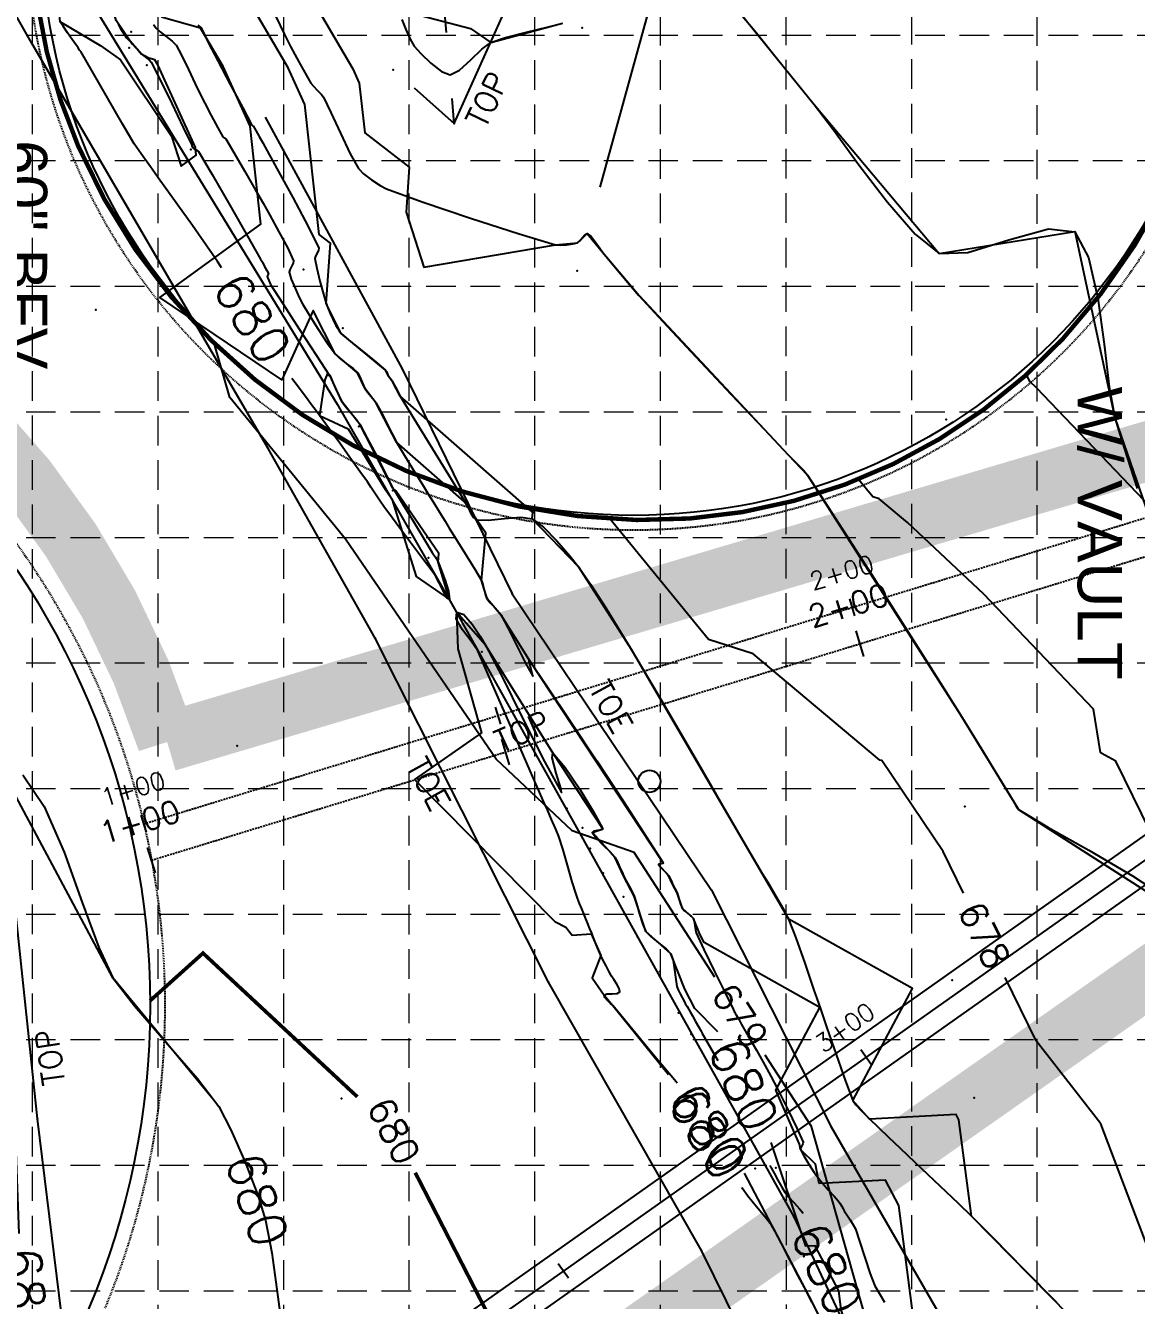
# Model space of a CAD drawing. Header units: inches. Extents: x 8056544 to 8057224, y 14638228 to 14639314.
# Drawn here: x 8056933.6 to 8057083.5, y 14638701.9 to 14638874 of the extents above; entities that cross this region are included whole.
import ezdxf
from ezdxf.enums import TextEntityAlignment as Align

# ---------------------------------------------------------------- set-up
doc = ezdxf.new("R2010")
doc.units = ezdxf.units.IN
doc.header["$MEASUREMENT"] = 0
for name, pattern in [('DASHED2', [0.375, 0.25, -0.125]), ('HIDDEN', [0.375, 0.25, -0.125]), ('HIDDEN2', [0.1875, 0.125, -0.0625])]:
    doc.linetypes.add(name, pattern=pattern)
for name, color, linetype in [('12INCH TANK DRAIN-TXT-DRAIN', 7, 'Continuous'), ('12INCH TANK DRAIN-TXT-DRAIN20', 7, 'Continuous'), ('7MG TANK-TXT-7MG TANK20', 7, 'Continuous'), ('C-DRAIN_', 7, 'DASHED2'), ('EC', 35, 'Continuous'), ('EX-CONC', 5, 'Continuous'), ('EX-TANK', 2, 'Continuous'), ('EX-TANK-DRAIN', 2, 'HIDDEN2'), ('FN-6TXT', 6, 'Continuous'), ('FN-TANK', 3, 'Continuous'), ('FN-TANK-DRAIN', 2, 'HIDDEN2'), ('GRID', 254, 'HIDDEN'), ('LIMITS OF DISTURBANCE', 1, 'HIDDEN'), ('POINT', 7, 'Continuous'), ('PROPOSED PIPE', 3, 'Continuous')]:
    doc.layers.add(name, color=color, linetype=linetype)
doc.styles.add('20-120', font='ROMANS.shx', dxfattribs={"height": 2.4})
doc.styles.add('30-120', font='ROMANS.shx', dxfattribs={"height": 3.6})
doc.styles.add('ROMANS', font='romans.shx', dxfattribs={"height": 3})
doc.styles.get("Standard").update_dxf_attribs({"font": 'ARIAL.TTF'})

# ---------------------------------------------------------------- blocks, each defined once
blk = doc.blocks.new('lbl_tic')
blk.add_line((0, -0.04165), (0, 0.04165))
blk = doc.blocks.new('sta_tic')
blk.add_line((0, -0.04165), (0, 0.04165))

msp = doc.modelspace()

# ---------------------------------------------------------------- linework, layer by layer
at = {"layer": 'C-DRAIN_', "color": 5}
for points in [[(8056949.55, 14638766.24), (8057150.77, 14638827.72), (8057149.71, 14638932.63), (8057146.91, 14639012.46)], [(8056950.59, 14638761.33), (8057153.81, 14638823.42), (8057151.93, 14639010.32)]]:
    msp.add_lwpolyline(points, dxfattribs=at)
at = {"layer": 'EC'}
for points in [[(8057052.61, 14638930.26), (8057031.99, 14638906.21), (8057017.72, 14638876.15), (8057011.12, 14638852.16)], [(8056909.17, 14638872.83), (8056907.93, 14638879.98), (8056901.54, 14638914.88), (8056900.1, 14638921.79), (8056908.09, 14638917), (8056919.37, 14638922.47), (8056942.3, 14638877.36), (8056975.65, 14638822.88), (8056991.24, 14638795.66), (8057016.2, 14638750.99), (8057037.29, 14638713.17), (8057047.67, 14638690.99), (8057070.81, 14638638.46), (8057072.96, 14638634.03), (8057062.45, 14638630.08), (8057058.25, 14638641.33), (8057036.68, 14638684.67), (8057024.81, 14638708.64), (8057004.18, 14638744.86), (8056980.78, 14638791.28), (8056966.34, 14638816.89), (8056934.31, 14638871.85), (8056915.91, 14638904.13), (8056908.09, 14638917)], [(8056990.4, 14638873.05), (8056989.78, 14638880.22), (8057001.38, 14638887.52), (8057008.48, 14638896.32), (8057013.73, 14638904.56), (8057018.03, 14638916.92)], [(8056991.44, 14638860.76), (8056998.32, 14638876.07), (8057008.64, 14638889.89), (8057016.6, 14638903.02), (8057018.03, 14638916.92)], [(8056986.02, 14638865.56), (8056991.44, 14638860.76), (8056991.15, 14638864.16)], [(8056952.51, 14638548.26), (8056947.4, 14638574.75), (8056944.43, 14638582.33), (8056945.11, 14638595), (8056945.55, 14638606.42), (8056945.43, 14638636.45), (8056941.66, 14638673.68), (8056935.19, 14638726.43), (8056929.57, 14638779.37), (8056916.72, 14638829.46), (8056910.94, 14638862.66)], [(8056965.94, 14638861.6), (8056984.44, 14638827.65), (8056999.29, 14638797.3), (8057026.16, 14638757.28), (8057042.31, 14638725.33), (8057060.77, 14638693.4), (8057076.04, 14638668.22), (8057079.23, 14638640.48), (8057092.41, 14638648.12), (8057108.05, 14638663.43), (8057107.1, 14638651.44), (8057099.01, 14638642.4), (8057123.54, 14638627.28), (8057088.63, 14638631.97), (8057077.4, 14638627.5)]]:
    msp.add_lwpolyline(points, dxfattribs=at)
at = {"layer": 'EC', "linetype": 'Continuous'}
for points in [[(8056951.49, 14638868.61), (8056951.04, 14638869.38), (8056950.25, 14638869.59), (8056949.26, 14638870.12), (8056947.69, 14638871.86), (8056945.83, 14638874.67), (8056944.74, 14638878.5), (8056941.44, 14638883.47), (8056937.67, 14638888.99), (8056937.67, 14638879.26), (8056938.23, 14638874.55), (8056943.76, 14638871.24), (8056946.42, 14638869.36), (8056953.3, 14638859.04), (8056954.58, 14638855.02), (8056956.63, 14638856.51), (8056956.52, 14638857.51)], [(8056973.97, 14638826.15), (8056973.27, 14638821.35), (8056977.13, 14638819.53), (8056981.94, 14638811.66), (8056983.01, 14638810.09), (8056986.32, 14638799.63), (8056990.8, 14638796.52), (8056989.27, 14638801.57), (8056989.38, 14638802.74), (8056983.58, 14638811.19), (8056983.17, 14638811.54), (8056978.74, 14638820.11), (8056976.29, 14638823.23), (8056974.64, 14638826.79), (8056974.52, 14638826.89), (8056974.41, 14638827.12)]]:
    msp.add_lwpolyline(points, close=True, dxfattribs=at)
for points in [[(8056969.57, 14638882.15), (8056977.78, 14638868.13), (8056978.64, 14638866.23), (8056979.39, 14638859.51), (8056985.37, 14638854.88), (8056984.94, 14638848.81), (8056987.34, 14638841.38), (8057005.11, 14638844.39), (8057008.11, 14638844.66), (8057009.41, 14638845.92), (8057011.51, 14638843.34), (8057016.39, 14638837.53), (8057036.53, 14638816.03), (8057039.14, 14638813.32), (8057059.78, 14638780.97), (8057066.99, 14638769.19), (8057067.61, 14638768.18), (8057091.65, 14638752.8), (8057092.29, 14638737.51), (8057099.92, 14638717.2), (8057103.74, 14638707.59), (8057111.19, 14638697.89)], [(8057079.78, 14638694.49), (8057061.26, 14638713.26), (8057059.56, 14638726.29), (8057059.2, 14638726.99), (8057047.52, 14638726.39), (8057045.26, 14638728.9), (8057053.29, 14638744.02), (8057036.6, 14638753.38), (8057033.03, 14638759.55), (8057015.37, 14638789.75), (8057008.25, 14638800.9), (8057001.98, 14638807.42), (8057002.05, 14638808.22), (8057001.98, 14638808.33), (8056984.15, 14638823.96), (8056983.13, 14638825.93), (8056982.57, 14638826.64), (8056982.19, 14638827.46), (8056976.19, 14638832.44), (8056974.17, 14638836.47), (8056974.75, 14638844.6), (8056973.22, 14638845.78), (8056971.27, 14638863.32), (8056969.02, 14638868.29), (8056963.39, 14638877.89)], [(8056985.03, 14638875.82), (8056993.65, 14638873.58), (8056996.37, 14638871.71), (8057006.08, 14638874.3)], [(8057030.12, 14638875.55), (8057040.03, 14638863.35), (8057056.92, 14638843.23), (8057075.22, 14638846.17), (8057080.63, 14638821.05), (8057091.38, 14638789.93), (8057102.1, 14638772.41), (8057105.95, 14638766.16), (8057106, 14638766.07), (8057106.61, 14638765.04), (8057139.62, 14638708.09), (8057143.41, 14638703.67), (8057151.79, 14638692.55)], [(8057053.85, 14638696.33), (8057051.46, 14638714.74), (8057049.68, 14638718.13), (8057040.69, 14638717.67), (8057040.22, 14638720.28), (8057038.18, 14638722.26), (8057038.06, 14638723), (8057034.86, 14638730.27), (8057040.8, 14638741.44), (8057025.17, 14638750.21), (8057024.58, 14638751.36), (8057023.74, 14638753.47), (8057022.24, 14638754.8), (8057021.53, 14638756.93), (8057020.92, 14638758.1), (8057020.38, 14638759.26), (8057019.04, 14638760.73), (8057019.67, 14638760.95), (8057001.55, 14638788.38), (8056997.78, 14638794.41), (8056995.88, 14638796.61), (8056995.13, 14638799.08), (8056995.72, 14638805.48), (8056992.78, 14638809.76), (8056983.66, 14638817.75), (8056980.93, 14638823.02), (8056979.43, 14638824.93), (8056978.41, 14638827.13), (8056975.36, 14638829.67), (8056972.41, 14638835.54), (8056968.16, 14638826.15), (8056951.73, 14638837.3), (8056965.36, 14638847.19), (8056963.89, 14638860.42), (8056960.25, 14638868.45), (8056957.22, 14638873.63), (8056951.92, 14638875.1)], [(8057027.02, 14638738.16), (8057023.92, 14638741.33), (8057022.59, 14638743.94), (8057020.7, 14638748.67), (8057017.31, 14638751.69), (8057015.72, 14638756.49), (8057014.35, 14638759.12), (8057013.13, 14638761.75), (8057010.1, 14638765.07), (8057011.51, 14638765.57), (8057004.74, 14638775.81), (8056995.65, 14638790.35), (8056991.77, 14638794.82), (8056991.93, 14638789.87), (8056995.14, 14638778.54), (8056986.1, 14638772.23)], [(8056958.73, 14638729.23), (8056945.38, 14638745.45), (8056930.15, 14638773.95), (8056931.54, 14638741.57), (8056932.67, 14638710.95)], [(8056986.1, 14638772.23), (8057005.04, 14638753.06), (8057006.5, 14638752.28), (8057007.36, 14638751.19), (8057009.93, 14638751.41), (8057011.24, 14638748.46), (8057010.08, 14638745.43), (8057011.67, 14638743.1), (8057012.86, 14638741.71), (8057020.35, 14638732.42)], [(8057030.59, 14638719.1), (8057034.27, 14638712.07), (8057036.45, 14638707.97), (8057039.33, 14638702.48), (8057041.21, 14638698.74), (8057043, 14638694.24), (8057042.35, 14638687.93), (8057049.65, 14638689.08), (8057048.57, 14638693.21), (8057045.73, 14638695.5), (8057044.17, 14638699.15), (8057043.69, 14638700.64), (8057043.36, 14638703.19), (8057040.16, 14638709.27), (8057038.91, 14638709.21), (8057034.23, 14638723.21)]]:
    msp.add_lwpolyline(points, dxfattribs=at)
at = {"layer": 'EC', "flags": 128}
for points, elevation in [([(8057026.63, 14638745.53), (8057015.75, 14638762.37), (8057007.39, 14638765.29), (8056997.11, 14638774.96), (8056976.77, 14638804.66), (8056961.16, 14638823.76), (8056959.03, 14638831.13)], 679), ([(8057111.04, 14638773.48), (8057110.8, 14638773.82), (8057108.72, 14638778.05), (8057108.03, 14638775.06), (8057106.1, 14638776.13), (8057106.1, 14638776.13), (8057103.96, 14638789.57), (8057070.06, 14638825.07), (8057069.14, 14638825.93), (8057068.69, 14638826.87)], 676), ([(8057085.39, 14638765.24), (8057080.74, 14638774.71), (8057078.79, 14638775.79), (8057078.67, 14638775.85), (8057077.73, 14638781.72), (8057062.93, 14638797.22), (8057052.62, 14638806.9), (8057048.81, 14638810.09), (8057047.95, 14638810.36), (8057046.02, 14638812.73)], 677), ([(8057060.21, 14638756.89), (8057057.45, 14638762.51), (8057049.17, 14638774.79), (8057048.9, 14638774.85), (8057031.79, 14638789.18), (8057025.76, 14638791.11), (8057012.46, 14638807.4)], 678), ([(8057129.66, 14638610.41), (8057129.04, 14638625.89), (8057121.5, 14638636.29), (8057108.33, 14638660.21), (8057104.46, 14638666.16), (8057095.52, 14638675.96), (8057091.3, 14638692.67), (8057078.74, 14638725.75), (8057070, 14638736.95), (8057065.8, 14638745.51)], 678), ([(8057104.35, 14638574.67), (8057100.97, 14638605.33), (8057097.83, 14638625.28), (8057092.23, 14638633.86), (8057065.78, 14638662.89), (8057069.1, 14638625.22), (8057057.72, 14638620.06), (8057052.21, 14638625.59), (8057051.82, 14638632.35), (8057053.84, 14638675.57), (8057051.99, 14638681.74), (8057039.66, 14638725.37), (8057033.42, 14638735.02)], 679)]:
    msp.add_lwpolyline(points, dxfattribs=dict(at, elevation=elevation))
at = {"layer": 'EC', "const_width": 0.5, "elevation": 680, "flags": 128}
msp.add_lwpolyline([(8056978.37, 14638729.39), (8056957.54, 14638748.78), (8056950.39, 14638742.35)], dxfattribs=at)
at = {"layer": 'EC', "elevation": 680, "flags": 128}
msp.add_lwpolyline([(8057008.26, 14638676.19, 0.5, 0.5, 0), (8056986.19, 14638719.15, 0.5, 0.5, 0)], format="xyseb", dxfattribs=at)
at = {"layer": 'EC'}
for points in [[(8057030.11, 14638875.55, 676), (8057032.25, 14638872.98, 676), (8057035.09, 14638869.47, 676), (8057037.93, 14638865.95, 676), (8057040.03, 14638863.35, 676), (8057040.03, 14638863.35, 676), (8057042.63, 14638859.93, 676), (8057046.07, 14638855.19, 676), (8057049.91, 14638850.15, 676), (8057053.68, 14638845.83, 676), (8057056.92, 14638843.24, 676), (8057056.92, 14638843.24, 676), (8057060.79, 14638843.37, 676), (8057066.29, 14638845.04, 676), (8057071.68, 14638846.54, 676), (8057075.21, 14638846.15, 676), (8057075.21, 14638846.15, 676), (8057077.08, 14638842.66, 676), (8057078.33, 14638837.21, 676), (8057079.19, 14638831, 676), (8057079.87, 14638825.21, 676), (8057080.62, 14638821.05, 676), (8057080.62, 14638821.05, 676), (8057081.87, 14638816.95, 676), (8057083.63, 14638811.49, 676)], [(8056960.04, 14638841.27, 680), (8056959.88, 14638841.53, 680), (8056959.5, 14638842.16, 680), (8056959.5, 14638842.16, 680), (8056958.06, 14638844.22, 680), (8056956.1, 14638846.99, 680), (8056954.13, 14638849.76, 680), (8056952.67, 14638851.81, 680), (8056952.67, 14638851.81, 680), (8056951.73, 14638853.12, 680), (8056950.44, 14638854.9, 680), (8056949.18, 14638856.68, 680), (8056948.27, 14638858.02, 680), (8056948.27, 14638858.02, 680), (8056946.7, 14638860.65, 680), (8056944.63, 14638864.23, 680), (8056942.56, 14638867.82, 680), (8056941.03, 14638870.47, 680), (8056941.03, 14638870.47, 680), (8056940.89, 14638870.68, 680), (8056940.69, 14638870.97, 680), (8056940.49, 14638871.25, 680), (8056940.35, 14638871.46, 680), (8056940.35, 14638871.46, 680), (8056939.89, 14638872.11, 680), (8056939.27, 14638872.99, 680), (8056938.66, 14638873.88, 680), (8056938.23, 14638874.55, 680)], [(8056946.08, 14638874.16, 680), (8056946.47, 14638873.5, 680), (8056946.88, 14638872.84, 680), (8056947.19, 14638872.35, 680), (8056947.19, 14638872.35, 680), (8056947.29, 14638872.24, 680), (8056947.44, 14638872.1, 680), (8056947.59, 14638871.97, 680), (8056947.69, 14638871.86, 680), (8056947.69, 14638871.86, 680), (8056948.03, 14638871.49, 680), (8056948.47, 14638870.99, 680), (8056948.92, 14638870.48, 680), (8056949.26, 14638870.12, 680), (8056949.26, 14638870.12, 680), (8056949.54, 14638869.89, 680), (8056949.94, 14638869.6, 680), (8056950.31, 14638869.3, 680), (8056950.55, 14638869.04, 680), (8056950.55, 14638869.04, 680), (8056951.75, 14638866.68, 680), (8056953.32, 14638863.46, 680), (8056954.86, 14638860.23, 680), (8056956.01, 14638857.84, 680), (8056956.01, 14638857.84, 680), (8056956.05, 14638857.74, 680), (8056956.11, 14638857.61, 680), (8056956.18, 14638857.48, 680), (8056956.24, 14638857.4, 680), (8056956.24, 14638857.4, 680), (8056956.39, 14638857.31, 680), (8056956.61, 14638857.2, 680), (8056956.82, 14638857.09, 680), (8056956.95, 14638856.97, 680), (8056956.95, 14638856.97, 680), (8056958.76, 14638853.9, 680), (8056961.17, 14638849.73, 680), (8056963.56, 14638845.54, 680), (8056965.32, 14638842.45, 680), (8056965.32, 14638842.45, 680), (8056965.56, 14638842.04, 680), (8056965.86, 14638841.48, 680), (8056966.16, 14638840.92, 680), (8056966.36, 14638840.5, 680), (8056966.36, 14638840.5, 680), (8056966.34, 14638840.42, 680), (8056966.29, 14638840.31, 680), (8056966.23, 14638840.2, 680), (8056966.2, 14638840.12, 680), (8056966.2, 14638840.12, 680), (8056966.28, 14638839.88, 680), (8056966.41, 14638839.57, 680), (8056966.55, 14638839.27, 680), (8056966.66, 14638839.05, 680), (8056966.66, 14638839.05, 680), (8056968.32, 14638836.46, 680), (8056970.58, 14638832.96, 680), (8056972.84, 14638829.47, 680), (8056974.52, 14638826.89, 680), (8056974.52, 14638826.89, 680), (8056974.54, 14638826.87, 680), (8056974.58, 14638826.84, 680), (8056974.62, 14638826.82, 680), (8056974.64, 14638826.79, 680), (8056974.64, 14638826.79, 680), (8056974.98, 14638826.03, 680), (8056975.44, 14638825, 680), (8056975.91, 14638823.97, 680), (8056976.29, 14638823.23, 680), (8056976.29, 14638823.23, 680), (8056976.79, 14638822.55, 680), (8056977.52, 14638821.67, 680), (8056978.24, 14638820.79, 680), (8056978.74, 14638820.11, 680), (8056978.74, 14638820.11, 680), (8056979.72, 14638818.31, 680), (8056980.99, 14638815.84, 680), (8056982.24, 14638813.37, 680), (8056983.17, 14638811.54, 680), (8056983.17, 14638811.54, 680), (8056983.21, 14638811.47, 680), (8056983.27, 14638811.38, 680), (8056983.33, 14638811.29, 680), (8056983.37, 14638811.22, 680), (8056983.37, 14638811.22, 680), (8056984.46, 14638809.44, 680), (8056985.93, 14638807.04, 680), (8056987.4, 14638804.64, 680), (8056988.48, 14638802.86, 680), (8056988.48, 14638802.86, 680), (8056988.66, 14638802.59, 680), (8056988.9, 14638802.23, 680), (8056989.13, 14638801.86, 680), (8056989.27, 14638801.57, 680), (8056989.27, 14638801.57, 680), (8056989.69, 14638800.51, 680), (8056990.23, 14638799.07, 680), (8056990.68, 14638797.62, 680), (8056990.8, 14638796.53, 680), (8056990.8, 14638796.53, 680), (8056990.52, 14638796.63, 680), (8056989.99, 14638797.58, 680), (8056989.41, 14638798.78, 680), (8056988.98, 14638799.61, 680), (8056988.98, 14638799.61, 680), (8056988.69, 14638800.02, 680), (8056988.28, 14638800.57, 680), (8056987.87, 14638801.11, 680), (8056987.57, 14638801.51, 680), (8056987.57, 14638801.51, 680), (8056986.37, 14638803.12, 680), (8056984.75, 14638805.3, 680), (8056983.13, 14638807.48, 680), (8056981.94, 14638809.09, 680), (8056981.94, 14638809.09, 680), (8056981.47, 14638809.79, 680), (8056980.84, 14638810.74, 680), (8056980.21, 14638811.7, 680), (8056979.74, 14638812.4, 680), (8056979.74, 14638812.4, 680), (8056978.73, 14638813.81, 680), (8056977.36, 14638815.7, 680), (8056975.99, 14638817.6, 680), (8056974.97, 14638819, 680), (8056974.97, 14638819, 680), (8056974.61, 14638819.5, 680), (8056974.12, 14638820.18, 680), (8056973.64, 14638820.85, 680), (8056973.27, 14638821.35, 680), (8056973.27, 14638821.35, 680), (8056972.95, 14638821.79, 680), (8056972.5, 14638822.39, 680), (8056972.06, 14638822.99, 680), (8056971.73, 14638823.43, 680), (8056971.73, 14638823.43, 680), (8056970.42, 14638825.16, 680), (8056969.53, 14638826.34, 680)], [(8056950.86, 14638874.14, 679), (8056951.21, 14638873.62, 679), (8056951.21, 14638873.62, 679), (8056951.77, 14638873.12, 679), (8056952.58, 14638872.51, 679), (8056953.38, 14638871.88, 679), (8056953.91, 14638871.35, 679), (8056953.91, 14638871.35, 679), (8056954.66, 14638869.98, 679), (8056955.58, 14638868.07, 679), (8056956.47, 14638866.14, 679), (8056957.14, 14638864.72, 679), (8056957.14, 14638864.72, 679), (8056957.78, 14638863.49, 679), (8056958.65, 14638861.83, 679), (8056959.53, 14638860.17, 679), (8056960.2, 14638858.96, 679), (8056960.2, 14638858.96, 679), (8056960.28, 14638858.9, 679), (8056960.41, 14638858.83, 679), (8056960.54, 14638858.77, 679), (8056960.62, 14638858.7, 679), (8056960.62, 14638858.7, 679), (8056961.71, 14638856.87, 679), (8056963.15, 14638854.37, 679), (8056964.59, 14638851.86, 679), (8056965.64, 14638850, 679), (8056965.64, 14638850, 679), (8056966.56, 14638848.37, 679), (8056967.79, 14638846.15, 679), (8056968.98, 14638843.92, 679), (8056969.77, 14638842.23, 679), (8056969.77, 14638842.23, 679), (8056969.72, 14638841.9, 679), (8056969.49, 14638841.46, 679), (8056969.24, 14638841.03, 679), (8056969.16, 14638840.69, 679), (8056969.16, 14638840.69, 679), (8056969.46, 14638839.75, 679), (8056969.98, 14638838.52, 679), (8056970.54, 14638837.3, 679), (8056970.99, 14638836.42, 679), (8056970.99, 14638836.42, 679), (8056971.87, 14638834.95, 679), (8056973.09, 14638832.99, 679), (8056974.36, 14638831.06, 679), (8056975.36, 14638829.67, 679), (8056975.36, 14638829.67, 679), (8056975.97, 14638829.09, 679), (8056976.88, 14638828.39, 679), (8056977.79, 14638827.69, 679), (8056978.42, 14638827.12, 679), (8056978.42, 14638827.12, 679), (8056978.67, 14638826.68, 679), (8056978.95, 14638826.05, 679), (8056979.21, 14638825.4, 679), (8056979.43, 14638824.93, 679), (8056979.43, 14638824.93, 679), (8056979.74, 14638824.52, 679), (8056980.18, 14638823.98, 679), (8056980.63, 14638823.44, 679), (8056980.93, 14638823.02, 679), (8056980.93, 14638823.02, 679), (8056981.53, 14638821.91, 679), (8056982.3, 14638820.39, 679), (8056983.07, 14638818.86, 679), (8056983.66, 14638817.75, 679), (8056983.66, 14638817.75, 679), (8056984.59, 14638816.19, 679), (8056985.88, 14638814.1, 679), (8056987.18, 14638812.02, 679), (8056988.13, 14638810.48, 679), (8056988.13, 14638810.48, 679), (8056988.69, 14638809.56, 679), (8056989.45, 14638808.32, 679), (8056990.21, 14638807.07, 679), (8056990.77, 14638806.16, 679), (8056990.77, 14638806.16, 679), (8056991.71, 14638804.66, 679), (8056992.99, 14638802.63, 679), (8056994.24, 14638800.6, 679), (8056995.13, 14638799.08, 679), (8056995.13, 14638799.08, 679), (8056995.31, 14638798.56, 679), (8056995.5, 14638797.84, 679), (8056995.69, 14638797.12, 679), (8056995.88, 14638796.61, 679), (8056995.88, 14638796.61, 679), (8056996.25, 14638796.12, 679), (8056996.82, 14638795.51, 679), (8056997.4, 14638794.9, 679), (8056997.78, 14638794.42, 679), (8056997.78, 14638794.42, 679), (8056998.7, 14638792.67, 679), (8056999.89, 14638790.28, 679), (8057001.09, 14638787.9, 679), (8057002.04, 14638786.17, 679), (8057002.04, 14638786.17, 679), (8057002.03, 14638786.41, 679), (8057001.79, 14638787.27, 679), (8057001.55, 14638788.14, 679), (8057001.55, 14638788.38, 679), (8057001.55, 14638788.38, 679), (8057003.96, 14638784.87, 679), (8057007.14, 14638780.11, 679), (8057010.71, 14638774.73, 679), (8057014.25, 14638769.34, 679), (8057017.37, 14638764.54, 679), (8057019.67, 14638760.96, 679), (8057019.67, 14638760.96, 679), (8057019.59, 14638760.89, 679), (8057019.36, 14638760.85, 679), (8057019.12, 14638760.8, 679), (8057019.04, 14638760.73, 679), (8057019.04, 14638760.73, 679), (8057019.28, 14638760.39, 679), (8057019.68, 14638759.98, 679), (8057020.1, 14638759.58, 679), (8057020.38, 14638759.26, 679), (8057020.38, 14638759.26, 679), (8057020.51, 14638759.02, 679), (8057020.67, 14638758.69, 679), (8057020.81, 14638758.35, 679), (8057020.92, 14638758.1, 679), (8057020.92, 14638758.1, 679), (8057021.05, 14638757.85, 679), (8057021.23, 14638757.52, 679), (8057021.41, 14638757.18, 679), (8057021.53, 14638756.93, 679), (8057021.53, 14638756.93, 679), (8057021.68, 14638756.48, 679), (8057021.86, 14638755.85, 679), (8057022.05, 14638755.24, 679), (8057022.24, 14638754.8, 679), (8057022.24, 14638754.8, 679), (8057022.53, 14638754.5, 679), (8057022.99, 14638754.14, 679), (8057023.45, 14638753.77, 679), (8057023.74, 14638753.46, 679), (8057023.74, 14638753.46, 679), (8057023.85, 14638753.07, 679), (8057023.93, 14638752.5, 679), (8057024, 14638751.92, 679), (8057024.1, 14638751.51, 679), (8057024.1, 14638751.51, 679), (8057025.13, 14638749.29, 679), (8057026.58, 14638746.3, 679), (8057028.05, 14638743.32, 679), (8057029.14, 14638741.12, 679), (8057029.14, 14638741.12, 679), (8057029.21, 14638740.98, 679), (8057029.32, 14638740.79, 679), (8057029.43, 14638740.61, 679), (8057029.51, 14638740.47, 679), (8057029.51, 14638740.47, 679), (8057029.65, 14638740.21, 679), (8057029.85, 14638739.86, 679), (8057030.04, 14638739.51, 679), (8057030.19, 14638739.26, 679), (8057030.19, 14638739.26, 679), (8057030.2, 14638739.24, 679), (8057030.22, 14638739.21, 679), (8057030.23, 14638739.18, 679), (8057030.24, 14638739.16, 679), (8057030.24, 14638739.16, 679), (8057031.09, 14638737.68, 679), (8057032.24, 14638735.67, 679), (8057033.38, 14638733.66, 679), (8057034.2, 14638732.17, 679), (8057034.2, 14638732.17, 679), (8057035.16, 14638730.29, 679), (8057036.44, 14638727.75, 679), (8057037.68, 14638725.18, 679), (8057038.54, 14638723.26, 679), (8057038.54, 14638723.26, 679), (8057038.51, 14638723.05, 679), (8057038.36, 14638722.76, 679), (8057038.21, 14638722.47, 679), (8057038.18, 14638722.26, 679), (8057038.18, 14638722.26, 679), (8057038.63, 14638721.41, 679), (8057039.32, 14638720.29, 679), (8057040.05, 14638719.19, 679), (8057040.6, 14638718.39, 679), (8057040.6, 14638718.39, 679), (8057041.16, 14638717.73, 679), (8057041.94, 14638716.85, 679), (8057042.73, 14638715.98, 679), (8057043.29, 14638715.33, 679), (8057043.29, 14638715.33, 679), (8057043.48, 14638715.05, 679), (8057043.71, 14638714.67, 679), (8057043.93, 14638714.28, 679), (8057044.1, 14638714, 679), (8057044.1, 14638714, 679), (8057044.43, 14638713.48, 679), (8057044.88, 14638712.79, 679), (8057045.31, 14638712.09, 679), (8057045.59, 14638711.55, 679), (8057045.59, 14638711.55, 679), (8057046.16, 14638709.92, 679), (8057046.87, 14638707.69, 679), (8057047.6, 14638705.48, 679), (8057048.24, 14638703.88, 679), (8057048.24, 14638703.88, 679), (8057049.52, 14638701.69, 679)], [(8056956.84, 14638874.02, 678), (8056957.1, 14638873.83, 678), (8056957.27, 14638873.67, 678), (8056957.27, 14638873.67, 678), (8056957.5, 14638873.24, 678), (8056957.79, 14638872.64, 678), (8056958.06, 14638872.04, 678), (8056958.27, 14638871.6, 678), (8056958.27, 14638871.6, 678), (8056959.52, 14638869.24, 678), (8056961.2, 14638866.05, 678), (8056962.9, 14638862.87, 678), (8056964.15, 14638860.52, 678), (8056964.15, 14638860.52, 678), (8056964.18, 14638860.5, 678), (8056964.22, 14638860.48, 678), (8056964.27, 14638860.45, 678), (8056964.29, 14638860.43, 678), (8056964.29, 14638860.43, 678), (8056964.65, 14638859.83, 678), (8056965.13, 14638859, 678), (8056965.61, 14638858.17, 678), (8056965.95, 14638857.56, 678), (8056965.95, 14638857.56, 678), (8056967.52, 14638854.68, 678), (8056969.65, 14638850.79, 678), (8056971.74, 14638846.88, 678), (8056973.19, 14638843.95, 678), (8056973.19, 14638843.95, 678), (8056973.15, 14638843.66, 678), (8056972.94, 14638843.26, 678), (8056972.72, 14638842.86, 678), (8056972.63, 14638842.55, 678), (8056972.63, 14638842.55, 678), (8056972.89, 14638841.24, 678), (8056973.33, 14638839.49, 678), (8056973.8, 14638837.75, 678), (8056974.18, 14638836.47, 678), (8056974.18, 14638836.47, 678), (8056974.39, 14638835.88, 678), (8056974.72, 14638835.11, 678), (8056975.06, 14638834.35, 678), (8056975.32, 14638833.79, 678), (8056975.32, 14638833.79, 678), (8056975.49, 14638833.49, 678), (8056975.72, 14638833.09, 678), (8056975.98, 14638832.7, 678), (8056976.19, 14638832.44, 678), (8056976.19, 14638832.44, 678), (8056977.45, 14638831.36, 678), (8056979.19, 14638829.95, 678), (8056980.93, 14638828.53, 678), (8056982.19, 14638827.46, 678), (8056982.19, 14638827.46, 678), (8056982.29, 14638827.3, 678), (8056982.4, 14638827.06, 678), (8056982.49, 14638826.81, 678), (8056982.57, 14638826.64, 678), (8056982.57, 14638826.64, 678), (8056982.68, 14638826.48, 678), (8056982.85, 14638826.28, 678), (8056983.02, 14638826.08, 678), (8056983.13, 14638825.92, 678), (8056983.13, 14638825.92, 678), (8056983.35, 14638825.51, 678), (8056983.64, 14638824.94, 678), (8056983.92, 14638824.37, 678), (8056984.15, 14638823.96, 678), (8056984.15, 14638823.96, 678), (8056986, 14638820.93, 678), (8056988.51, 14638816.84, 678), (8056991.03, 14638812.76, 678), (8056992.89, 14638809.74, 678), (8056992.89, 14638809.74, 678), (8056992.93, 14638809.68, 678), (8056992.98, 14638809.6, 678), (8056993.03, 14638809.51, 678), (8056993.07, 14638809.45, 678), (8056993.07, 14638809.45, 678), (8056993.32, 14638808.94, 678), (8056993.66, 14638808.23, 678), (8056994.04, 14638807.58, 678), (8056994.42, 14638807.25, 678), (8056994.42, 14638807.25, 678), (8056996.03, 14638807.22, 678), (8056998.24, 14638807.44, 678), (8057000.43, 14638807.61, 678), (8057001.98, 14638807.42, 678), (8057001.98, 14638807.42, 678), (8057003.49, 14638806.29, 678), (8057005.32, 14638804.42, 678), (8057007.04, 14638802.42, 678), (8057008.25, 14638800.9, 678), (8057008.25, 14638800.9, 678), (8057009.84, 14638798.59, 678), (8057011.9, 14638795.38, 678), (8057013.91, 14638792.15, 678), (8057015.37, 14638789.74, 678), (8057015.37, 14638789.74, 678), (8057017.68, 14638785.84, 678), (8057020.76, 14638780.59, 678), (8057024.22, 14638774.66, 678), (8057027.68, 14638768.73, 678), (8057030.74, 14638763.46, 678), (8057033.02, 14638759.55, 678), (8057033.02, 14638759.55, 678), (8057033.81, 14638758.25, 678), (8057034.87, 14638756.49, 678), (8057035.9, 14638754.72, 678), (8057036.59, 14638753.38, 678), (8057036.59, 14638753.38, 678), (8057037.56, 14638750.86, 678), (8057038.77, 14638747.41, 678), (8057039.96, 14638743.94, 678), (8057040.84, 14638741.39, 678), (8057040.84, 14638741.39, 678), (8057041.75, 14638738.72, 678), (8057042.98, 14638735.11, 678), (8057044.24, 14638731.52, 678), (8057045.26, 14638728.9, 678), (8057045.26, 14638728.9, 678), (8057045.66, 14638728.32, 678), (8057046.32, 14638727.59, 678), (8057047.01, 14638726.9, 678), (8057047.53, 14638726.39, 678), (8057047.53, 14638726.39, 678), (8057048.61, 14638725.33, 678), (8057050.1, 14638723.92, 678), (8057051.59, 14638722.51, 678), (8057052.68, 14638721.47, 678), (8057052.68, 14638721.47, 678), (8057054.51, 14638719.73, 678), (8057056.98, 14638717.39, 678), (8057059.45, 14638715.04, 678), (8057061.26, 14638713.28, 678), (8057061.26, 14638713.28, 678), (8057064.27, 14638710.26, 678), (8057068.33, 14638706.14, 678), (8057072.75, 14638701.66, 678)], [(8056967.36, 14638875.2, 677), (8056968.51, 14638872.87, 677), (8056969.37, 14638871.16, 677), (8056969.37, 14638871.16, 677), (8056969.93, 14638870.1, 677), (8056970.71, 14638868.67, 677), (8056971.5, 14638867.25, 677), (8056972.11, 14638866.22, 677), (8056972.11, 14638866.22, 677), (8056972.45, 14638865.8, 677), (8056972.96, 14638865.27, 677), (8056973.47, 14638864.74, 677), (8056973.8, 14638864.32, 677), (8056973.8, 14638864.32, 677), (8056974.8, 14638862.27, 677), (8056976.09, 14638859.47, 677), (8056977.41, 14638856.69, 677), (8056978.51, 14638854.7, 677), (8056978.51, 14638854.7, 677), (8056979.21, 14638853.99, 677), (8056980.29, 14638853.15, 677), (8056981.44, 14638852.4, 677), (8056982.33, 14638851.93, 677), (8056982.33, 14638851.93, 677), (8056987.12, 14638850.21, 677), (8056993.66, 14638848, 677), (8057000.23, 14638845.88, 677), (8057005.11, 14638844.39, 677), (8057005.11, 14638844.39, 677), (8057005.74, 14638844.34, 677), (8057006.61, 14638844.39, 677), (8057007.48, 14638844.51, 677), (8057008.11, 14638844.66, 677), (8057008.11, 14638844.66, 677), (8057008.41, 14638844.92, 677), (8057008.76, 14638845.38, 677), (8057009.11, 14638845.79, 677), (8057009.41, 14638845.92, 677), (8057009.41, 14638845.92, 677), (8057009.94, 14638845.49, 677), (8057010.53, 14638844.73, 677), (8057011.09, 14638843.93, 677), (8057011.51, 14638843.34, 677), (8057011.51, 14638843.34, 677), (8057012.53, 14638842.1, 677), (8057013.92, 14638840.42, 677), (8057015.32, 14638838.75, 677), (8057016.38, 14638837.53, 677), (8057016.38, 14638837.53, 677), (8057019.62, 14638834.04, 677), (8057024.03, 14638829.32, 677), (8057028.84, 14638824.2, 677), (8057033.27, 14638819.5, 677), (8057036.53, 14638816.03, 677), (8057036.53, 14638816.03, 677), (8057037.1, 14638815.46, 677), (8057037.87, 14638814.7, 677), (8057038.63, 14638813.93, 677), (8057039.14, 14638813.32, 677), (8057039.14, 14638813.32, 677), (8057041.4, 14638809.85, 677), (8057044.37, 14638805.24, 677), (8057047.75, 14638799.94, 677), (8057051.27, 14638794.41, 677), (8057054.64, 14638789.1, 677), (8057057.57, 14638784.47, 677), (8057059.78, 14638780.97, 677), (8057059.78, 14638780.97, 677), (8057061.33, 14638778.48, 677), (8057063.4, 14638775.09, 677), (8057065.46, 14638771.69, 677), (8057066.99, 14638769.19, 677), (8057066.99, 14638769.19, 677), (8057067.11, 14638768.96, 677), (8057067.27, 14638768.66, 677), (8057067.45, 14638768.36, 677), (8057067.61, 14638768.18, 677), (8057067.61, 14638768.18, 677), (8057071.59, 14638765.79, 677), (8057077.09, 14638762.68, 677), (8057083, 14638759.23, 677), (8057088.22, 14638755.81, 677)], [(8056984.36, 14638874.81, 676), (8056984.91, 14638873.46, 676), (8056985.49, 14638872.14, 676), (8056986.03, 14638871.22, 676), (8056986.03, 14638871.22, 676), (8056986.94, 14638870.2, 676), (8056988.28, 14638868.9, 676), (8056989.71, 14638867.79, 676), (8056990.88, 14638867.34, 676), (8056990.88, 14638867.34, 676), (8056992.15, 14638867.97, 676), (8056993.68, 14638869.34, 676), (8056995.17, 14638870.79, 676), (8056996.37, 14638871.71, 676), (8056996.37, 14638871.71, 676), (8056998.38, 14638872.39, 676), (8057001.19, 14638873.11, 676), (8057004.01, 14638873.77, 676), (8057006.09, 14638874.3, 676)], [(8057021.54, 14638731.25, 680), (8057021.4, 14638731.4, 680), (8057018.25, 14638735.13, 680), (8057015.15, 14638738.92, 680), (8057012.86, 14638741.71, 680), (8057012.86, 14638741.71, 680), (8057012.55, 14638741.99, 680), (8057012.12, 14638742.39, 680), (8057011.76, 14638742.78, 680), (8057011.68, 14638743.1, 680), (8057011.68, 14638743.1, 680), (8057012.07, 14638743.27, 680), (8057012.75, 14638743.31, 680), (8057013.43, 14638743.35, 680), (8057013.8, 14638743.54, 680), (8057013.8, 14638743.54, 680), (8057013.73, 14638744, 680), (8057013.39, 14638744.61, 680), (8057012.98, 14638745.22, 680), (8057012.69, 14638745.68, 680), (8057012.69, 14638745.68, 680), (8057012.37, 14638746.27, 680), (8057011.95, 14638747.06, 680), (8057011.53, 14638747.86, 680), (8057011.24, 14638748.46, 680), (8057011.24, 14638748.46, 680), (8057010.96, 14638749.1, 680), (8057010.61, 14638749.97, 680), (8057010.27, 14638750.85, 680), (8057010.01, 14638751.5, 680), (8057010.01, 14638751.5, 680), (8057009.77, 14638752.08, 680), (8057009.45, 14638752.87, 680), (8057009.13, 14638753.66, 680), (8057008.9, 14638754.24, 680), (8057008.9, 14638754.24, 680), (8057008.68, 14638754.77, 680), (8057008.38, 14638755.48, 680), (8057008.09, 14638756.2, 680), (8057007.89, 14638756.73, 680), (8057007.89, 14638756.73, 680), (8057007.39, 14638758.39, 680), (8057006.74, 14638760.64, 680), (8057006.09, 14638762.88, 680), (8057005.57, 14638764.53, 680), (8057005.57, 14638764.53, 680), (8057005.18, 14638765.51, 680), (8057004.6, 14638766.81, 680), (8057004.02, 14638768.11, 680), (8057003.58, 14638769.08, 680), (8057003.58, 14638769.08, 680), (8057001.69, 14638773.41, 680), (8056999.12, 14638779.28, 680), (8056996.55, 14638785.15, 680), (8056994.66, 14638789.49, 680), (8056994.66, 14638789.49, 680), (8056994.65, 14638789.5, 680), (8056994.65, 14638789.51, 680), (8056994.65, 14638789.52, 680), (8056994.64, 14638789.53, 680), (8056994.64, 14638789.53, 680), (8056994.62, 14638789.57, 680), (8056994.6, 14638789.63, 680), (8056994.57, 14638789.69, 680), (8056994.55, 14638789.73, 680), (8056994.55, 14638789.73, 680), (8056993.75, 14638790.87, 680), (8056992.58, 14638792.44, 680), (8056991.71, 14638793.92, 680), (8056991.78, 14638794.81, 680), (8056991.78, 14638794.81, 680), (8056992.73, 14638794.5, 680), (8056993.88, 14638793.18, 680), (8056994.94, 14638791.55, 680), (8056995.65, 14638790.35, 680), (8056995.65, 14638790.35, 680), (8056997.87, 14638786.15, 680), (8057000.73, 14638780.39, 680), (8057003.62, 14638774.64, 680), (8057005.91, 14638770.48, 680), (8057005.91, 14638770.48, 680), (8057005.86, 14638771.03, 680), (8057005.23, 14638773.08, 680), (8057004.66, 14638775.16, 680), (8057004.74, 14638775.82, 680), (8057004.74, 14638775.82, 680), (8057006.43, 14638773.84, 680), (8057008.41, 14638770.91, 680), (8057010.25, 14638767.87, 680), (8057011.51, 14638765.57, 680), (8057011.51, 14638765.57, 680), (8057011.33, 14638765.42, 680), (8057010.81, 14638765.32, 680), (8057010.28, 14638765.23, 680), (8057010.09, 14638765.07, 680), (8057010.09, 14638765.07, 680), (8057010.64, 14638764.31, 680), (8057011.55, 14638763.37, 680), (8057012.48, 14638762.46, 680), (8057013.13, 14638761.75, 680), (8057013.13, 14638761.75, 680), (8057013.43, 14638761.21, 680), (8057013.77, 14638760.45, 680), (8057014.1, 14638759.69, 680), (8057014.35, 14638759.12, 680), (8057014.35, 14638759.12, 680), (8057014.64, 14638758.56, 680), (8057015.05, 14638757.82, 680), (8057015.45, 14638757.06, 680), (8057015.72, 14638756.49, 680), (8057015.72, 14638756.49, 680), (8057016.05, 14638755.47, 680), (8057016.45, 14638754.06, 680), (8057016.89, 14638752.67, 680), (8057017.31, 14638751.69, 680), (8057017.31, 14638751.69, 680), (8057017.98, 14638751.01, 680), (8057019.02, 14638750.19, 680), (8057020.05, 14638749.37, 680), (8057020.7, 14638748.67, 680), (8057020.7, 14638748.67, 680), (8057020.98, 14638747.78, 680), (8057021.18, 14638746.51, 680), (8057021.35, 14638745.21, 680), (8057021.51, 14638744.27, 680), (8057021.51, 14638744.27, 680), (8057021.69, 14638743.84, 680), (8057021.96, 14638743.27, 680), (8057022.26, 14638742.7, 680), (8057022.48, 14638742.29, 680), (8057022.48, 14638742.29, 680), (8057022.64, 14638741.98, 680), (8057022.87, 14638741.57, 680), (8057023.11, 14638741.17, 680), (8057023.28, 14638740.87, 680), (8057023.28, 14638740.87, 680), (8057023.6, 14638740.31, 680), (8057024.02, 14638739.55, 680), (8057024.45, 14638738.8, 680), (8057024.76, 14638738.24, 680), (8057024.76, 14638738.24, 680), (8057024.79, 14638738.2, 680), (8057024.82, 14638738.14, 680), (8057024.85, 14638738.08, 680), (8057024.88, 14638738.04, 680), (8057024.88, 14638738.04, 680), (8057026.71, 14638734.81, 680), (8057027.02, 14638734.27, 680)], [(8056933.2, 14638772.85, 680), (8056936.09, 14638768.56, 680), (8056938.79, 14638762.4, 680), (8056941.25, 14638755.64, 680), (8056943.46, 14638749.56, 680), (8056945.37, 14638745.43, 680), (8056945.37, 14638745.43, 680), (8056948.3, 14638741.66, 680), (8056952.54, 14638736.76, 680), (8056956.78, 14638731.85, 680), (8056959.69, 14638728.07, 680), (8056959.69, 14638728.07, 680), (8056961.31, 14638724.95, 680), (8056963.21, 14638720.57, 680), (8056964.92, 14638716.12, 680), (8056965.99, 14638712.75, 680), (8056965.99, 14638712.75, 680), (8056966.81, 14638708.35, 680), (8056967.66, 14638702.37, 680), (8056968.56, 14638695.61, 680)], [(8057034.06, 14638720.1, 680), (8057034.08, 14638720.03, 680), (8057034.13, 14638719.94, 680), (8057034.19, 14638719.85, 680), (8057034.23, 14638719.79, 680), (8057034.23, 14638719.79, 680), (8057034.62, 14638719.08, 680), (8057035.13, 14638718.13, 680), (8057035.66, 14638717.18, 680), (8057036.08, 14638716.5, 680), (8057036.08, 14638716.5, 680), (8057036.59, 14638715.88, 680), (8057037.33, 14638715.06, 680), (8057038.07, 14638714.25, 680), (8057038.55, 14638713.68, 680)], [(8057039.74, 14638701.69, 680), (8057039.33, 14638702.49, 680), (8057039.33, 14638702.49, 680), (8057038.72, 14638703.65, 680), (8057037.89, 14638705.23, 680), (8057037.06, 14638706.8, 680), (8057036.45, 14638707.97, 680), (8057036.45, 14638707.97, 680), (8057036, 14638708.85, 680), (8057035.39, 14638710.04, 680), (8057034.77, 14638711.22, 680), (8057034.27, 14638712.07, 680), (8057034.27, 14638712.07, 680), (8057033.44, 14638713.14, 680), (8057032.26, 14638714.54, 680), (8057031.1, 14638715.96, 680), (8057030.33, 14638717.06, 680), (8057030.33, 14638717.06, 680), (8057030.28, 14638717.17, 680)]]:
    msp.add_polyline3d(points, dxfattribs=at)
at = {"layer": 'EX-CONC', "color": 7, "linetype": 'Continuous', "const_width": 0.6}
msp.add_lwpolyline([(8057096.1, 14638897.53, -0.212137), (8057073.6, 14638831.71, -0.213723), (8057016.1, 14638807.25, -0.293576), (8056940.68, 14638857.75, -0.200477), (8056939.86, 14638916.22, -0.392297), (8057041.99, 14638964.47, -0.340507), (8057096.36, 14638886.36)], format="xyb", dxfattribs=at)
at = {"layer": 'EX-CONC', "color": 7, "linetype": 'Continuous'}
msp.add_circle((8057017.79, 14638771.98), 1.5, dxfattribs=at)
at = {"layer": 'EX-TANK', "color": 7, "ltscale": 50}
msp.add_circle((8057015.67, 14638887.87), 80, dxfattribs=at)
at = {"layer": 'EX-TANK-DRAIN', "color": 5}
msp.add_circle((8057015.67, 14638887.87), 82, dxfattribs=at)
at = {"layer": 'FN-TANK', "color": 7, "ltscale": 50}
msp.add_circle((8056845.39, 14638741.75), 105, dxfattribs=at)
at = {"layer": 'FN-TANK-DRAIN', "color": 5}
msp.add_circle((8056845.39, 14638741.75), 107, dxfattribs=at)
at = {"layer": 'GRID', "color": 252, "linetype": 'HIDDEN', "lineweight": 0, "ltscale": 16}
for p, q in [((8056934.53, 14638313.33), (8056934.53, 14639296.42)), ((8056951.48, 14638313.32), (8056951.48, 14639296.42)), ((8056968.43, 14638313.32), (8056968.43, 14639296.42)), ((8056985.38, 14638313.32), (8056985.38, 14639296.42)), ((8057002.33, 14638313.32), (8057002.33, 14639296.42)), ((8057019.28, 14638313.31), (8057019.28, 14639296.42)), ((8057036.31, 14638313.35), (8057036.23, 14639296.42)), ((8057053.24, 14638313.43), (8057053.18, 14639296.42)), ((8057070.17, 14638313.23), (8057070.13, 14639296.42)), ((8056561.65, 14638872.7), (8057205.72, 14638872.7)), ((8056561.65, 14638855.75), (8057205.72, 14638855.75)), ((8056561.65, 14638838.8), (8057205.72, 14638838.8)), ((8056561.65, 14638821.85), (8057205.72, 14638821.85)), ((8056561.65, 14638804.9), (8057205.72, 14638804.9)), ((8056561.65, 14638787.95), (8057205.72, 14638787.95)), ((8056561.65, 14638771), (8057205.72, 14638771)), ((8056561.65, 14638754.05), (8057205.72, 14638754.05)), ((8056561.65, 14638737.11), (8057205.72, 14638737.11)), ((8056561.65, 14638720.16), (8057205.72, 14638720.16)), ((8056561.65, 14638703.21), (8057205.72, 14638703.21))]:
    msp.add_line(p, q, dxfattribs=at)
at = {"layer": 'LIMITS OF DISTURBANCE', "ltscale": 100, "const_width": 8}
msp.add_lwpolyline([(8057144.67, 14638942.63), (8057161.73, 14638942.63), (8057163.77, 14638816.49), (8057147.4, 14638813.08), (8057147.4, 14638789.22), (8056939.31, 14638643.16), (8056921.58, 14638658.16), (8056901.8, 14638643.16, -1.150358), (8056815.73, 14638850.36), (8056815.95, 14638895.34), (8056865.2, 14638896.3), (8056865.2, 14638880.04), (8056885.76, 14638880.04), (8056912.06, 14638867.14), (8056907.75, 14638858.06), (8056923.05, 14638848.5), (8056912.34, 14638833.36), (8056919.83, 14638827.33, -0.136349), (8056952.7, 14638777.28), (8057118.62, 14638826.51), (8057118.14, 14638905.86), (8057143.96, 14638906.81)], format="xyb", close=True, dxfattribs=at)
at = {"layer": 'POINT'}
for p in [(8057008.73, 14638873.69, 676.06), (8056947.84, 14638873.14, 679.65), (8056934.31, 14638871.85, 679.4), (8056947.59, 14638870.99, 680.24), (8056949.97, 14638868.64, 680.17), (8056983.22, 14638868.03, 676.38), (8056991.44, 14638860.76, 676.43), (8056955.91, 14638857.27, 680.08), (8056971.1, 14638841.07, 678.34), (8057008.03, 14638840.9, 677.12), (8056943.06, 14638835.62, 679.29), (8056976.4, 14638833.13, 677.75), (8056984.44, 14638827.65, 677.4), (8056974.49, 14638826.78, 680.04), (8056975.65, 14638822.88, 680.2), (8057057.83, 14638820.83, 676.39), (8056978.56, 14638819.88, 680.08), (8056966.34, 14638816.89, 679.41), (8056983.15, 14638811.25, 680.05), (8057002.21, 14638808.29, 677.98), (8056987.97, 14638802.13, 680.22), (8056999.29, 14638797.3, 678.29), (8056991.24, 14638795.66, 679.97), (8056980.78, 14638791.28, 679.26), (8056995.19, 14638789.46, 680.22), (8056962.17, 14638776.78, 679.31), (8057006.65, 14638768.32, 680.6), (8057060.39, 14638768.58, 677.19), (8057008.78, 14638765.71, 680.15), (8057009.81, 14638762.89, 680.46), (8057011.57, 14638759.56, 680.42), (8057026.16, 14638757.28, 678.2), (8057014.3, 14638756.39, 680.24), (8057016.2, 14638750.99, 680.23), (8057004.18, 14638744.86, 679.68), (8057019.19, 14638746.3, 680.5), (8057058.67, 14638745.13, 677.57), (8057021.74, 14638740.74, 680.43), (8057023.43, 14638737.86, 680.39), (8056976.22, 14638729.17, 679.72), (8057061.65, 14638729.26, 677.74), (8056935.19, 14638726.43, 680.42), (8057042.31, 14638725.33, 678.1), (8057032.08, 14638719.73, 680.27), (8057034.87, 14638719.81, 679.73), (8057037.29, 14638713.17, 680.27), (8057024.81, 14638708.64, 679.14), (8057038.63, 14638707.84, 680.16)]:
    msp.add_point(p, dxfattribs=at)
at = {"layer": 'PROPOSED PIPE', "color": 7}
for points in [[(8057135.67, 14638888.26), (8057136.75, 14638798.14), (8056937.74, 14638657.51), (8056922.97, 14638670.99)], [(8057133.93, 14638799.51), (8056937.96, 14638661.03)], [(8057139.46, 14638796.68), (8056937.52, 14638653.99)]]:
    msp.add_lwpolyline(points, dxfattribs=at)

# ---------------------------------------------------------------- block references
at = {"layer": '12INCH TANK DRAIN-TXT-DRAIN', "ltscale": 50, "xscale": 43.21728691421978, "yscale": 43.21728691458702, "zscale": 43.21728691476591, "rotation": 16.98888156986213}
for name, p in [('lbl_tic', (8057046.22, 14638790.55)), ('sta_tic', (8056998.4, 14638775.94)), ('lbl_tic', (8056950.59, 14638761.33))]:
    msp.add_blockref(name, p, dxfattribs=at)
at = {"layer": '12INCH TANK DRAIN-TXT-DRAIN20', "ltscale": 50, "xscale": 28.81152460998293, "yscale": 28.81152461003512, "zscale": 28.81152460984394, "rotation": 16.98888156891094}
for name, p in [('lbl_tic', (8057045.19, 14638795.46)), ('sta_tic', (8056997.37, 14638780.85)), ('lbl_tic', (8056949.55, 14638766.24))]:
    msp.add_blockref(name, p, dxfattribs=at)
at = {"layer": '7MG TANK-TXT-7MG TANK20', "ltscale": 50, "xscale": 28.81152460951252, "yscale": 28.81152461003512, "zscale": 28.81152460984394, "rotation": 35.24594225224606}
for name, p in [('lbl_tic', (8057047.03, 14638734.73)), ('sta_tic', (8057006.19, 14638705.88))]:
    msp.add_blockref(name, p, dxfattribs=at)

# ---------------------------------------------------------------- texts
at = {"layer": '12INCH TANK DRAIN-TXT-DRAIN', "ltscale": 50, "style": '30-120'}
for s, p in [('2+00', (8057045.35, 14638793.42)), ('1+00', (8056949.71, 14638764.2))]:
    msp.add_text(s, height=3, rotation=16.9889, dxfattribs=at).set_placement(p, align=Align.BOTTOM_CENTER)
at = {"layer": '12INCH TANK DRAIN-TXT-DRAIN20', "ltscale": 50, "style": '20-120'}
for s, p in [('2+00', (8057044.31, 14638798.33)), ('1+00', (8056948.68, 14638769.11))]:
    msp.add_text(s, height=2.4, rotation=16.9889, dxfattribs=at).set_placement(p, align=Align.BOTTOM_CENTER)
at = {"layer": '7MG TANK-TXT-7MG TANK20', "ltscale": 50, "style": '20-120'}
msp.add_text('3+00', height=2.4, rotation=35.2459, dxfattribs=at).set_placement((8057045.3, 14638737.18), align=Align.BOTTOM_CENTER)
at = {"layer": 'EC', "style": 'ROMANS'}
for s, height, rotation, p in [('TOP', 3, 64.4356, (8056995.63, 14638859.92)), ('680', 5, 302.4499, (8056958.63, 14638838.57, 680)), ('TOE', 3, 298.7448, (8057009.54, 14638784.53)), ('TOP', 3, 23.9596, (8056997.77, 14638775.77)), ('TOE', 3, 298.7448, (8056984.91, 14638774.12)), ('TOP', 3, 98.5036, (8056938.95, 14638731.18)), ('680', 5, 301.8383, (8057020.08, 14638728.54, 680)), ('680', 5, 295.8109, (8057036.68, 14638710.86, 680))]:
    msp.add_text(s, height=height, rotation=rotation, dxfattribs=at).set_placement(p)
for rotation, p in [(294.2585, (8057030.49, 14638731.05, 680)), (304.9075, (8057025.82, 14638725.21, 680)), (288.0715, (8056964.84, 14638715.53, 680)), (274.7176, (8056933.6, 14638702.72, 680))]:
    msp.add_text('680', height=5, rotation=rotation, dxfattribs=at).set_placement(p, align=Align.MIDDLE_CENTER)
at = {"layer": 'EC', "ltscale": 50, "char_height": 3.6, "attachment_point": 5, "style": '30-120'}
for s, insert, rotation in [('{678}', (8057063, 14638751.2, 678), 296.1604), ('{679}', (8057030.03, 14638740.28, 679), 302.8734), ('{680}', (8056983.29, 14638724.79, 680), 297.1906), ('{680}', (8056983.3, 14638724.79, 680), 297.1906)]:
    msp.add_mtext(s, dxfattribs=dict(at, insert=insert, rotation=rotation))
at = {"layer": 'FN-6TXT', "color": 7}
for s, p in [('60" BFV', (8056930.51, 14638858.52)), ('W/ VAULT', (8057075.6, 14638825.26, 675))]:
    msp.add_text(s, height=6, rotation=270, dxfattribs=at).set_placement(p)

doc.saveas('drawing.dxf')
